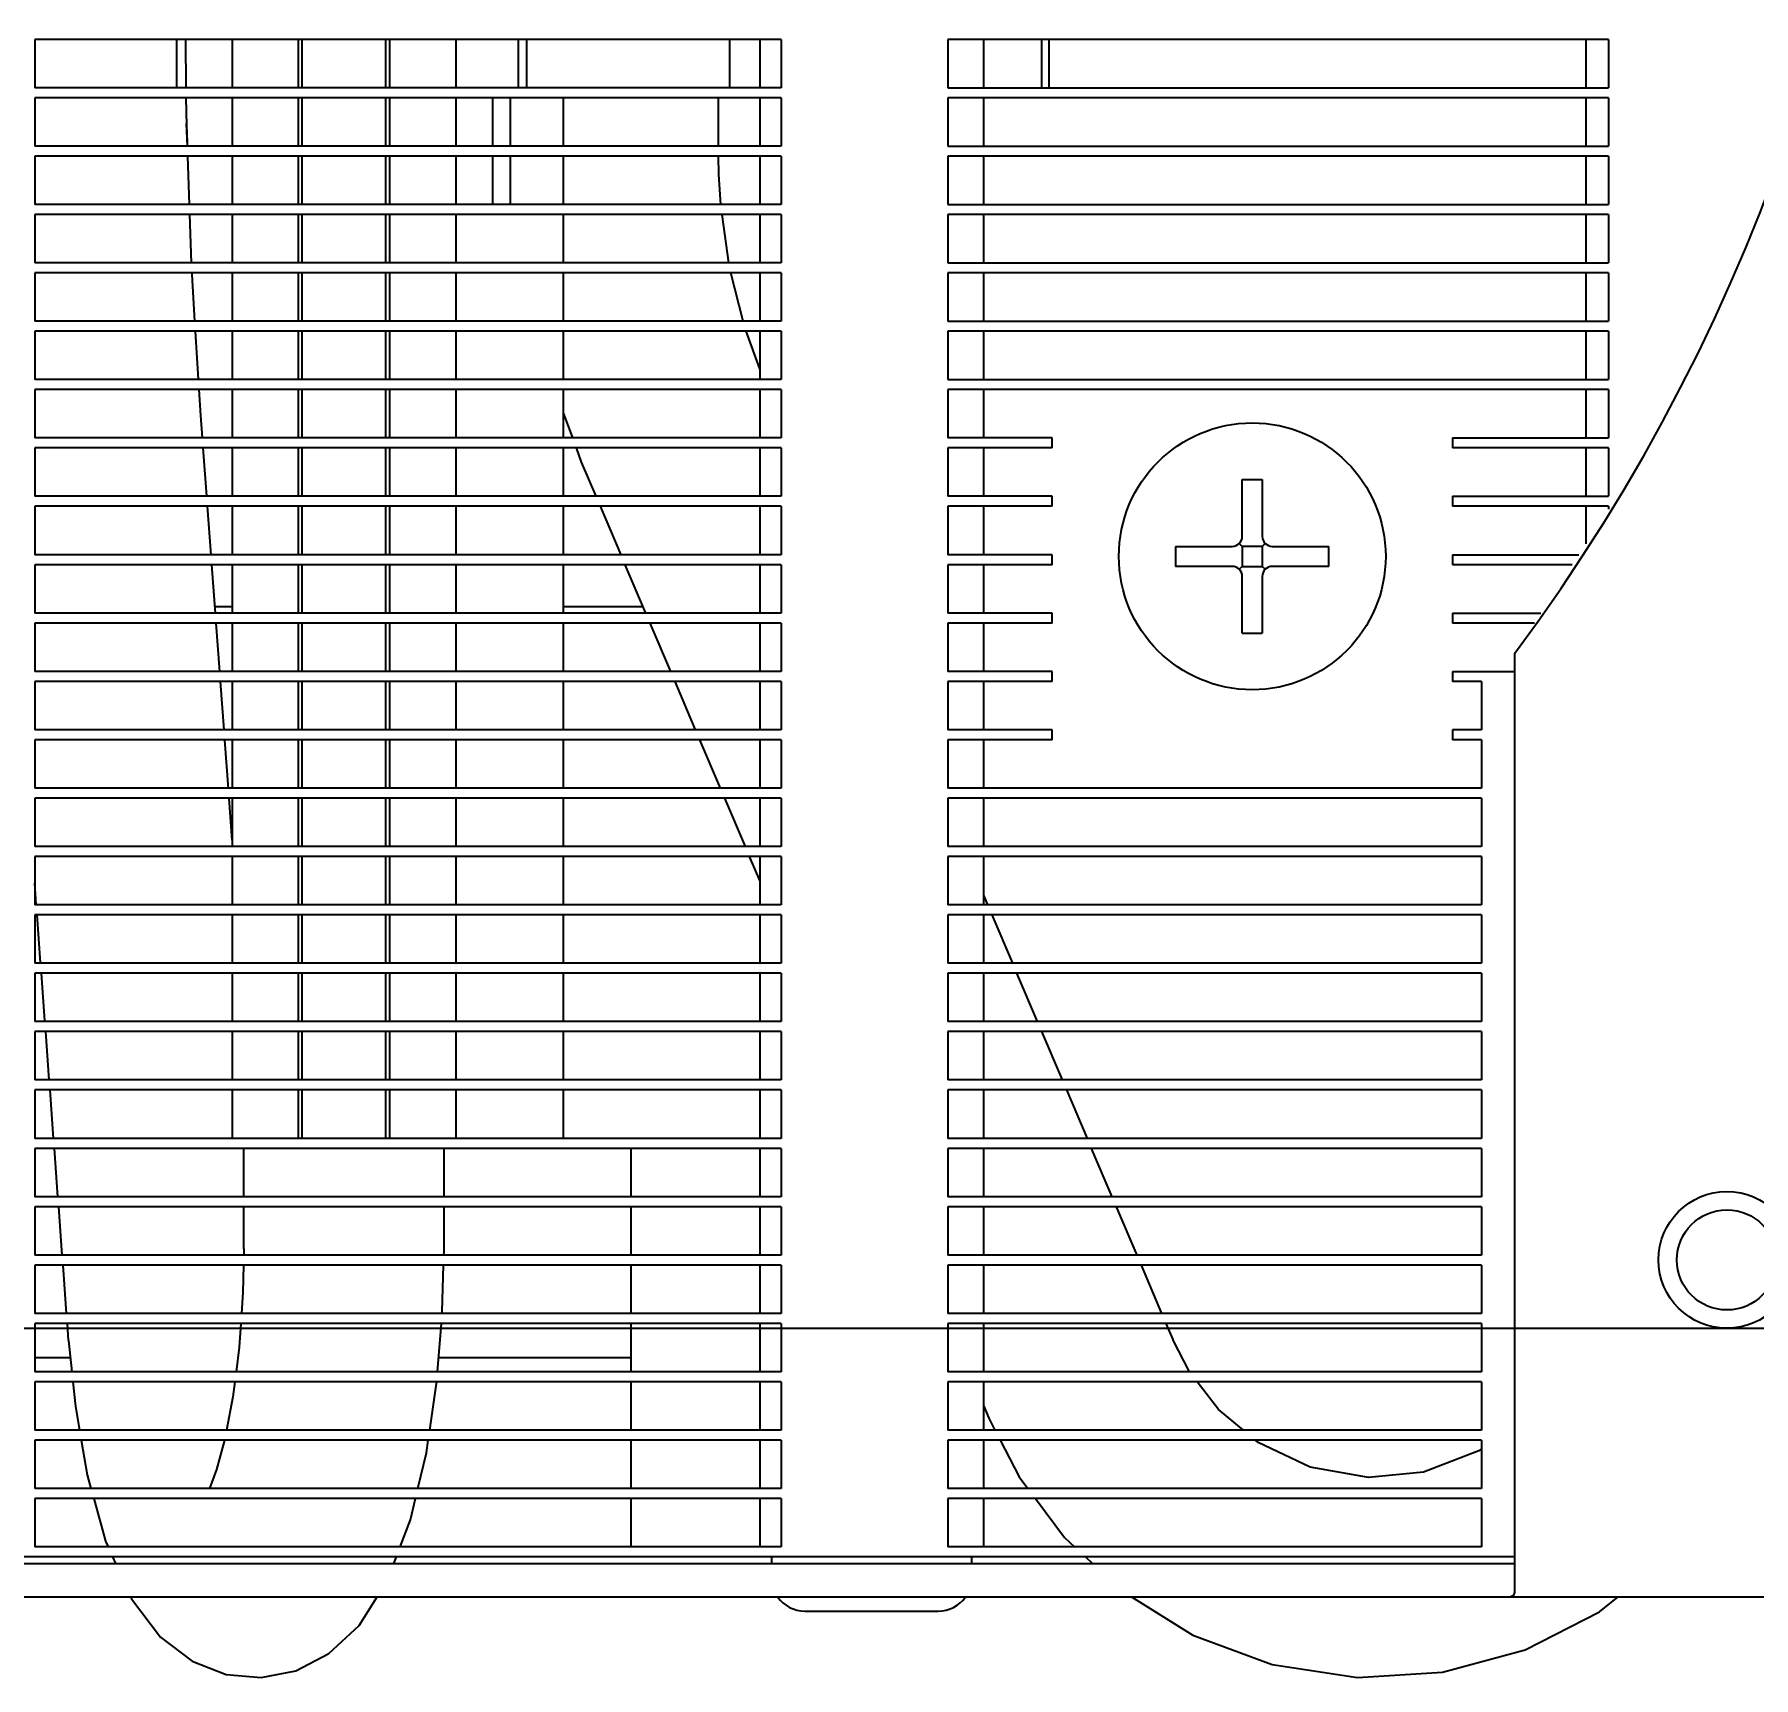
# Model space of a CAD drawing. Header units: millimetres. Extents: x 0 to 841, y 0 to 594.
# Drawn here: x 204.6 to 256.2, y 355.8 to 405 of the extents above; entities that cross this region are included whole.
import ezdxf

# ---------------------------------------------------------------- set-up
doc = ezdxf.new("R2010")
doc.units = ezdxf.units.MM
doc.header["$LTSCALE"] = 46.255
doc.layers.get('0').update_dxf_attribs({"linetype": 'CONTINUOUS'})
doc.styles.get("Standard").update_dxf_attribs({"font": 'txt', "width": 0.8})
doc.dimstyles.new('DIMSTYLE_1', dxfattribs={"dimtxt": 3, "dimasz": 2.1, "dimexe": 2, "dimexo": 1, "dimgap": 0.75, "dimtad": 1, "dimzin": 0, "dimdsep": 46, "dimtxsty": 'STANDARD', "dimblk": '_FILLED', "dimblk1": '_FILLED', "dimblk2": '_FILLED', "dimcen": 0.09, "dimazin": 0, "dimtp": 0.01, "dimtm": 0.01, "dimtfac": 1, "dimtofl": 0, "dimtmove": 0, "dimatfit": 3, "dimldrblk": '_FILLED', "dimfxl": 1, "dimtolj": 1, "dimtzin": 0, "dimarcsym": 0})

# ---------------------------------------------------------------- blocks, each defined once
blk = doc.blocks.new('_FILLED')
at = {"color": 0, "linetype": 'BYBLOCK'}
blk.add_solid([(0, 0), (-1, 0.167), (-1, -0.167)], dxfattribs=at)
blk = doc.blocks.new('*D4')
at = {"color": 7, "linetype": 'CONTINUOUS'}
for p, q in [((117.227, 496.74), (78.187, 496.74)), ((80.187, 496.74), (80.187, 431.49)), ((80.187, 366.24), (80.187, 431.49)), ((269.527, 366.24), (78.187, 366.24))]:
    blk.add_line(p, q, dxfattribs=at)
at = {"color": 7, "linetype": 'CONTINUOUS', "xscale": 2.1, "yscale": 2.1, "zscale": 2.1}
for p, rotation in [((80.187, 496.74), 90), ((80.187, 366.24), 270)]:
    blk.add_blockref('_FILLED', p, dxfattribs=dict(at, rotation=rotation))
at = {"color": 7, "linetype": 'CONTINUOUS', "insert": (76.437, 431.964), "char_height": 3, "width": 14.4, "attachment_point": 2, "rotation": 90, "line_spacing_factor": 0.9}
blk.add_mtext('130.50', dxfattribs=at)
blk = doc.blocks.new('*D5')
at = {"color": 7, "linetype": 'CONTINUOUS'}
for p, q in [((118.227, 497.74), (118.227, 522.819)), ((270.527, 367.24), (270.527, 522.819)), ((118.227, 520.819), (194.377, 520.819)), ((270.527, 520.819), (194.377, 520.819))]:
    blk.add_line(p, q, dxfattribs=at)
at = {"color": 7, "linetype": 'CONTINUOUS', "xscale": 2.1, "yscale": 2.1, "zscale": 2.1, "rotation": 180}
blk.add_blockref('_FILLED', (118.227, 520.819), dxfattribs=at)
at = {"color": 7, "linetype": 'CONTINUOUS', "xscale": 2.1, "yscale": 2.1, "zscale": 2.1}
blk.add_blockref('_FILLED', (270.527, 520.819), dxfattribs=at)
at = {"color": 7, "linetype": 'CONTINUOUS', "insert": (202.494, 524.569), "char_height": 3, "width": 14.4, "attachment_point": 2, "line_spacing_factor": 0.9}
blk.add_mtext('152.30', dxfattribs=at)

msp = doc.modelspace()

# ---------------------------------------------------------------- linework, layer by layer
at = {"color": 7, "linetype": 'CONTINUOUS'}
for p, q in [((227.022, 404.89), (204.647, 404.89)), ((204.647, 404.89), (204.647, 403.44)), ((208.893, 404.89), (208.893, 403.44)), ((209.164, 404.89), (209.177, 403.44)), ((210.567, 404.89), (210.567, 403.44)), ((212.544, 404.89), (212.544, 403.44)), ((212.667, 403.44), (212.667, 404.89)), ((215.167, 404.89), (215.167, 403.44)), ((215.29, 403.44), (215.29, 404.89)), ((217.267, 404.89), (217.267, 403.44)), ((219.147, 403.44), (219.147, 404.89)), ((219.401, 403.44), (219.401, 404.89)), ((225.473, 404.89), (225.473, 403.44)), ((226.385, 404.89), (226.385, 403.44)), ((227.022, 404.89), (227.022, 403.44)), ((251.822, 404.89), (232.022, 404.89)), ((232.022, 404.89), (232.022, 403.44)), ((233.085, 404.89), (233.085, 403.44)), ((234.829, 404.89), (234.829, 403.44)), ((235.045, 404.89), (235.045, 403.44)), ((251.147, 404.89), (251.147, 403.44)), ((251.822, 404.89), (251.822, 403.44)), ((227.022, 403.44), (204.647, 403.44)), ((227.022, 403.14), (204.647, 403.14)), ((204.647, 403.14), (204.647, 401.69)), ((210.567, 403.14), (210.567, 401.69)), ((212.544, 403.14), (212.544, 401.69)), ((212.667, 401.69), (212.667, 403.14)), ((215.167, 403.14), (215.167, 401.69)), ((215.29, 401.69), (215.29, 403.14)), ((217.267, 403.14), (217.267, 401.69)), ((218.384, 401.69), (218.384, 403.14)), ((218.899, 403.14), (218.899, 401.69)), ((220.486, 403.14), (220.486, 401.69)), ((225.147, 401.69), (225.147, 403.14)), ((226.385, 403.14), (226.385, 401.69)), ((227.022, 403.14), (227.022, 401.69)), ((232.022, 403.44), (251.822, 403.44)), ((251.822, 403.14), (232.022, 403.14)), ((232.022, 403.14), (232.022, 401.69)), ((233.085, 403.14), (233.085, 401.69)), ((251.147, 403.14), (251.147, 401.69)), ((251.822, 403.14), (251.822, 401.69)), ((209.223, 401.69), (209.199, 402.367)), ((227.022, 401.69), (204.647, 401.69)), ((232.022, 401.69), (251.822, 401.69)), ((227.022, 401.39), (204.647, 401.39)), ((204.647, 401.39), (204.647, 399.94)), ((209.287, 399.94), (209.234, 401.39)), ((210.567, 401.39), (210.567, 399.94)), ((212.544, 401.39), (212.544, 399.94)), ((212.667, 399.94), (212.667, 401.39)), ((215.167, 401.39), (215.167, 399.94)), ((215.29, 399.94), (215.29, 401.39)), ((217.267, 401.39), (217.267, 399.94)), ((218.384, 399.94), (218.384, 401.39)), ((218.899, 401.39), (218.899, 399.94)), ((220.486, 401.39), (220.486, 399.94)), ((225.158, 400.843), (225.148, 401.39)), ((226.385, 401.39), (226.385, 399.94)), ((227.022, 401.39), (227.022, 399.94)), ((251.822, 401.39), (232.022, 401.39)), ((232.022, 401.39), (232.022, 399.94)), ((233.085, 401.39), (233.085, 399.94)), ((251.147, 401.39), (251.147, 399.94)), ((251.822, 401.39), (251.822, 399.94)), ((225.214, 399.94), (225.158, 400.843)), ((227.022, 399.94), (204.647, 399.94)), ((227.022, 399.64), (204.647, 399.64)), ((204.647, 399.64), (204.647, 398.19)), ((209.351, 398.19), (209.298, 399.64)), ((210.567, 399.64), (210.567, 398.19)), ((212.544, 399.64), (212.544, 398.19)), ((212.667, 398.19), (212.667, 399.64)), ((215.167, 399.64), (215.167, 398.19)), ((215.29, 398.19), (215.29, 399.64)), ((217.267, 399.64), (217.267, 398.19)), ((220.486, 399.64), (220.486, 398.19)), ((225.459, 398.19), (225.251, 399.64)), ((226.385, 399.64), (226.385, 398.19)), ((227.022, 399.64), (227.022, 398.19)), ((232.022, 399.94), (251.822, 399.94)), ((251.822, 399.64), (232.022, 399.64)), ((232.022, 399.64), (232.022, 398.19)), ((233.085, 399.64), (233.085, 398.19)), ((251.147, 399.64), (251.147, 398.19)), ((251.822, 399.64), (251.822, 398.19)), ((227.022, 398.19), (204.647, 398.19)), ((227.022, 397.89), (204.647, 397.89)), ((204.647, 397.89), (204.647, 396.44)), ((210.567, 397.89), (210.567, 396.44)), ((212.544, 397.89), (212.544, 396.44)), ((212.667, 396.44), (212.667, 397.89)), ((215.167, 397.89), (215.167, 396.44)), ((215.29, 396.44), (215.29, 397.89)), ((217.267, 397.89), (217.267, 396.44)), ((220.486, 397.89), (220.486, 396.44)), ((225.886, 396.44), (225.52, 397.89)), ((226.385, 397.89), (226.385, 396.44)), ((227.022, 397.89), (227.022, 396.44)), ((232.022, 398.19), (251.822, 398.19)), ((251.822, 397.89), (232.022, 397.89)), ((232.022, 397.89), (232.022, 396.44)), ((233.085, 397.89), (233.085, 396.44)), ((251.147, 397.89), (251.147, 396.44)), ((251.822, 397.89), (251.822, 396.44)), ((227.022, 396.44), (204.647, 396.44)), ((232.022, 396.44), (251.822, 396.44)), ((227.022, 396.14), (204.647, 396.14)), ((204.647, 396.14), (204.647, 394.69)), ((209.557, 394.69), (209.468, 396.14)), ((210.567, 396.14), (210.567, 394.69)), ((212.544, 396.14), (212.544, 394.69)), ((212.667, 394.69), (212.667, 396.14)), ((215.167, 396.14), (215.167, 394.69)), ((215.29, 394.69), (215.29, 396.14)), ((217.267, 396.14), (217.267, 394.69)), ((220.486, 396.14), (220.486, 394.69)), ((226.385, 395.016), (225.972, 396.14)), ((226.385, 396.14), (226.385, 394.69)), ((227.022, 396.14), (227.022, 394.69)), ((251.822, 396.14), (232.022, 396.14)), ((232.022, 396.14), (232.022, 394.69)), ((233.085, 396.14), (233.085, 394.69)), ((251.147, 396.14), (251.147, 394.69)), ((251.822, 396.14), (251.822, 394.69)), ((227.022, 394.69), (204.647, 394.69)), ((227.022, 394.39), (204.647, 394.39)), ((204.647, 394.39), (204.647, 392.94)), ((209.624, 393.609), (209.576, 394.39)), ((210.567, 394.39), (210.567, 392.94)), ((212.544, 394.39), (212.544, 392.94)), ((212.667, 392.94), (212.667, 394.39)), ((215.167, 394.39), (215.167, 392.94)), ((215.29, 392.94), (215.29, 394.39)), ((217.267, 394.39), (217.267, 392.94)), ((220.486, 394.39), (220.486, 392.94)), ((226.385, 394.39), (226.385, 392.94)), ((227.022, 394.39), (227.022, 392.94)), ((232.022, 394.69), (251.822, 394.69)), ((251.822, 394.39), (232.022, 394.39)), ((232.022, 394.39), (232.022, 392.94)), ((233.085, 394.39), (233.085, 392.94)), ((251.147, 394.39), (251.147, 392.94)), ((251.822, 394.39), (251.822, 392.94)), ((209.674, 392.94), (209.624, 393.612)), ((220.486, 393.697), (220.764, 392.94)), ((227.022, 392.94), (204.647, 392.94)), ((235.147, 392.94), (232.022, 392.94)), ((235.147, 392.64), (235.147, 392.94)), ((247.147, 392.94), (251.822, 392.94)), ((247.147, 392.94), (247.147, 392.64)), ((227.022, 392.64), (204.647, 392.64)), ((204.647, 392.64), (204.647, 391.19)), ((209.803, 391.19), (209.696, 392.64)), ((210.567, 392.64), (210.567, 391.19)), ((212.544, 392.64), (212.544, 391.19)), ((212.667, 391.19), (212.667, 392.64)), ((215.167, 392.64), (215.167, 391.19)), ((215.29, 391.19), (215.29, 392.64)), ((217.267, 392.64), (217.267, 391.19)), ((220.486, 392.64), (220.486, 391.19)), ((220.875, 392.64), (221.032, 392.213)), ((226.385, 392.64), (226.385, 391.19)), ((227.022, 392.64), (227.022, 391.19)), ((235.147, 392.64), (232.022, 392.64)), ((232.022, 392.64), (232.022, 391.19)), ((233.085, 392.64), (233.085, 391.19)), ((251.822, 392.64), (247.147, 392.64)), ((251.147, 392.64), (251.147, 391.19)), ((251.822, 392.64), (251.822, 391.19)), ((221.031, 392.214), (221.467, 391.19)), ((227.022, 391.19), (204.647, 391.19)), ((235.147, 391.19), (232.022, 391.19)), ((235.147, 390.89), (235.147, 391.19)), ((240.847, 391.69), (241.447, 391.69)), ((240.847, 389.99), (240.847, 391.69)), ((241.447, 391.69), (241.447, 389.99)), ((247.147, 391.19), (251.822, 391.19)), ((247.147, 391.19), (247.147, 390.89)), ((227.022, 390.89), (204.647, 390.89)), ((204.647, 390.89), (204.647, 389.44)), ((209.933, 389.44), (209.826, 390.89)), ((210.567, 390.89), (210.567, 389.44)), ((212.544, 390.89), (212.544, 389.44)), ((212.667, 389.44), (212.667, 390.89)), ((215.167, 390.89), (215.167, 389.44)), ((215.29, 389.44), (215.29, 390.89)), ((217.267, 390.89), (217.267, 389.44)), ((220.486, 390.89), (220.486, 389.44)), ((221.595, 390.89), (222.213, 389.44)), ((226.385, 390.89), (226.385, 389.44)), ((227.022, 390.89), (227.022, 389.44)), ((235.147, 390.89), (232.022, 390.89)), ((232.022, 390.89), (232.022, 389.44)), ((233.085, 390.89), (233.085, 389.44)), ((251.822, 390.89), (247.147, 390.89)), ((251.147, 390.89), (251.147, 389.767)), ((251.822, 390.89), (251.822, 390.807)), ((238.847, 389.69), (240.547, 389.69)), ((238.847, 389.69), (238.847, 389.09)), ((240.759, 389.778), (240.847, 389.69)), ((241.447, 389.69), (240.847, 389.69)), ((240.847, 389.69), (240.847, 389.09)), ((241.535, 389.778), (241.447, 389.69)), ((241.447, 389.69), (241.447, 389.09)), ((241.747, 389.69), (243.447, 389.69)), ((243.447, 389.09), (243.447, 389.69)), ((227.022, 389.44), (204.647, 389.44)), ((227.022, 389.14), (204.647, 389.14)), ((204.647, 389.14), (204.647, 387.69)), ((210.063, 387.69), (209.955, 389.14)), ((210.567, 389.14), (210.567, 387.69)), ((212.544, 389.14), (212.544, 387.69)), ((212.667, 387.69), (212.667, 389.14)), ((215.167, 389.14), (215.167, 387.69)), ((215.29, 387.69), (215.29, 389.14)), ((217.267, 389.14), (217.267, 387.69)), ((220.486, 389.14), (220.486, 387.69)), ((222.341, 389.14), (222.959, 387.69)), ((226.385, 389.14), (226.385, 387.69)), ((227.022, 389.14), (227.022, 387.69)), ((235.147, 389.44), (232.022, 389.44)), ((235.147, 389.14), (232.022, 389.14)), ((232.022, 389.14), (232.022, 387.69)), ((233.085, 389.14), (233.085, 387.69)), ((235.147, 389.14), (235.147, 389.44)), ((247.147, 389.44), (250.936, 389.44)), ((247.147, 389.44), (247.147, 389.14)), ((250.741, 389.14), (247.147, 389.14)), ((240.547, 389.09), (238.847, 389.09)), ((240.759, 389.003), (240.847, 389.09)), ((240.847, 389.09), (241.447, 389.09)), ((240.847, 387.09), (240.847, 388.79)), ((241.535, 389.003), (241.447, 389.09)), ((241.447, 388.79), (241.447, 387.09)), ((243.447, 389.09), (241.747, 389.09)), ((227.022, 387.69), (204.647, 387.69)), ((210.048, 387.89), (210.567, 387.89)), ((220.486, 387.89), (222.874, 387.89)), ((235.147, 387.69), (232.022, 387.69)), ((235.147, 387.39), (235.147, 387.69)), ((247.147, 387.69), (249.801, 387.69)), ((247.147, 387.69), (247.147, 387.39)), ((227.022, 387.39), (204.647, 387.39)), ((204.647, 387.39), (204.647, 385.94)), ((210.193, 385.94), (210.085, 387.39)), ((210.567, 387.39), (210.567, 385.94)), ((212.544, 387.39), (212.544, 385.94)), ((212.667, 385.94), (212.667, 387.39)), ((215.167, 387.39), (215.167, 385.94)), ((215.29, 385.94), (215.29, 387.39)), ((217.267, 387.39), (217.267, 385.94)), ((220.486, 387.39), (220.486, 385.94)), ((223.087, 387.39), (223.705, 385.94)), ((226.385, 387.39), (226.385, 385.94)), ((227.022, 387.39), (227.022, 385.94)), ((235.147, 387.39), (232.022, 387.39)), ((232.022, 387.39), (232.022, 385.94)), ((233.085, 387.39), (233.085, 385.94)), ((240.847, 387.09), (241.447, 387.09)), ((249.606, 387.39), (247.147, 387.39)), ((249.022, 358.324), (249.022, 386.49)), ((227.022, 385.94), (204.647, 385.94)), ((227.022, 385.64), (204.647, 385.64)), ((204.647, 385.64), (204.647, 384.19)), ((210.322, 384.19), (210.215, 385.64)), ((210.567, 385.64), (210.567, 384.19)), ((212.544, 385.64), (212.544, 384.19)), ((212.667, 384.19), (212.667, 385.64)), ((215.167, 385.64), (215.167, 384.19)), ((215.29, 384.19), (215.29, 385.64)), ((217.267, 385.64), (217.267, 384.19)), ((220.486, 385.64), (220.486, 384.19)), ((223.833, 385.64), (224.451, 384.19)), ((226.385, 385.64), (226.385, 384.19)), ((227.022, 385.64), (227.022, 384.19)), ((235.147, 385.94), (232.022, 385.94)), ((235.147, 385.64), (232.022, 385.64)), ((232.022, 385.64), (232.022, 384.19)), ((233.085, 385.64), (233.085, 384.19)), ((235.147, 385.64), (235.147, 385.94)), ((247.147, 385.94), (249.022, 385.94)), ((247.147, 385.94), (247.147, 385.64)), ((248.022, 385.64), (247.147, 385.64)), ((248.022, 385.64), (248.022, 384.19)), ((227.022, 384.19), (204.647, 384.19)), ((235.147, 384.19), (232.022, 384.19)), ((235.147, 383.89), (235.147, 384.19)), ((248.022, 384.19), (247.147, 384.19)), ((247.147, 384.19), (247.147, 383.89)), ((227.022, 383.89), (204.647, 383.89)), ((204.647, 383.89), (204.647, 382.44)), ((210.453, 382.432), (210.346, 383.874)), ((210.567, 383.89), (210.567, 382.44)), ((212.544, 383.89), (212.544, 382.44)), ((212.667, 382.44), (212.667, 383.89)), ((215.167, 383.89), (215.167, 382.44)), ((215.29, 382.44), (215.29, 383.89)), ((217.267, 383.89), (217.267, 382.44)), ((220.486, 383.89), (220.486, 382.44)), ((224.578, 383.89), (225.196, 382.44)), ((226.385, 383.89), (226.385, 382.44)), ((227.022, 383.89), (227.022, 382.44)), ((235.147, 383.89), (232.022, 383.89)), ((232.022, 383.89), (232.022, 382.44)), ((233.085, 383.89), (233.085, 382.44)), ((248.022, 383.89), (247.147, 383.89)), ((248.022, 383.89), (248.022, 382.44)), ((227.022, 382.44), (204.647, 382.44)), ((248.022, 382.44), (232.022, 382.44)), ((227.022, 382.14), (204.647, 382.14)), ((204.647, 382.14), (204.647, 380.69)), ((210.567, 380.885), (210.475, 382.134)), ((210.567, 382.14), (210.567, 380.69)), ((212.544, 382.14), (212.544, 380.69)), ((212.667, 380.69), (212.667, 382.14)), ((215.167, 382.14), (215.167, 380.69)), ((215.29, 380.69), (215.29, 382.14)), ((217.267, 382.14), (217.267, 380.69)), ((220.486, 382.14), (220.486, 380.69)), ((225.324, 382.14), (225.942, 380.69)), ((226.385, 382.14), (226.385, 380.69)), ((227.022, 382.14), (227.022, 380.69)), ((248.022, 382.14), (232.022, 382.14)), ((232.022, 382.14), (232.022, 380.69)), ((233.085, 382.14), (233.085, 380.69)), ((248.022, 382.14), (248.022, 380.69)), ((227.022, 380.69), (204.647, 380.69)), ((227.022, 380.39), (204.647, 380.39)), ((204.647, 380.39), (204.647, 378.94)), ((210.567, 380.39), (210.567, 378.94)), ((212.544, 380.39), (212.544, 378.94)), ((212.667, 378.94), (212.667, 380.39)), ((215.167, 380.39), (215.167, 378.94)), ((215.29, 378.94), (215.29, 380.39)), ((217.267, 380.39), (217.267, 378.94)), ((220.486, 380.39), (220.486, 378.94)), ((226.07, 380.39), (226.385, 379.65)), ((226.385, 380.39), (226.385, 378.94)), ((227.022, 380.39), (227.022, 378.94)), ((248.022, 380.69), (232.022, 380.69)), ((248.022, 380.39), (232.022, 380.39)), ((232.022, 380.39), (232.022, 378.94)), ((233.085, 380.39), (233.085, 378.94)), ((248.022, 380.39), (248.022, 378.94)), ((204.695, 378.944), (204.647, 379.591)), ((227.022, 378.94), (204.647, 378.94)), ((248.022, 378.94), (232.022, 378.94)), ((233.085, 379.233), (233.21, 378.94)), ((227.022, 378.64), (204.647, 378.64)), ((204.647, 378.64), (204.647, 377.19)), ((204.824, 377.204), (204.717, 378.646)), ((210.567, 378.64), (210.567, 377.19)), ((212.544, 378.64), (212.544, 377.19)), ((212.667, 377.19), (212.667, 378.64)), ((215.167, 378.64), (215.167, 377.19)), ((215.29, 377.19), (215.29, 378.64)), ((217.267, 378.64), (217.267, 377.19)), ((220.486, 378.64), (220.486, 377.19)), ((226.385, 378.64), (226.385, 377.19)), ((227.022, 378.64), (227.022, 377.19)), ((248.022, 378.64), (232.022, 378.64)), ((232.022, 378.64), (232.022, 377.19)), ((233.085, 378.64), (233.085, 377.19)), ((233.338, 378.64), (233.956, 377.19)), ((248.022, 378.64), (248.022, 377.19)), ((227.022, 377.19), (204.647, 377.19)), ((227.022, 376.89), (204.647, 376.89)), ((204.647, 376.89), (204.647, 375.44)), ((204.953, 375.463), (204.847, 376.89)), ((210.567, 376.89), (210.567, 375.44)), ((212.544, 376.89), (212.544, 375.44)), ((212.667, 375.44), (212.667, 376.89)), ((215.167, 376.89), (215.167, 375.44)), ((215.29, 375.44), (215.29, 376.89)), ((217.267, 376.89), (217.267, 375.44)), ((220.486, 376.89), (220.486, 375.44)), ((226.385, 376.89), (226.385, 375.44)), ((227.022, 376.89), (227.022, 375.44)), ((248.022, 377.19), (232.022, 377.19)), ((248.022, 376.89), (232.022, 376.89)), ((232.022, 376.89), (232.022, 375.44)), ((233.085, 376.89), (233.085, 375.44)), ((234.084, 376.89), (234.702, 375.44)), ((248.022, 376.89), (248.022, 375.44)), ((227.022, 375.44), (204.647, 375.44)), ((248.022, 375.44), (232.022, 375.44)), ((227.022, 375.14), (204.647, 375.14)), ((204.647, 375.14), (204.647, 373.69)), ((205.084, 373.69), (204.977, 375.14)), ((210.567, 375.14), (210.567, 373.69)), ((212.544, 375.14), (212.544, 373.69)), ((212.667, 373.69), (212.667, 375.14)), ((215.167, 375.14), (215.167, 373.69)), ((215.29, 373.69), (215.29, 375.14)), ((217.267, 375.14), (217.267, 373.69)), ((220.486, 375.14), (220.486, 373.69)), ((226.385, 375.14), (226.385, 373.69)), ((227.022, 375.14), (227.022, 373.69)), ((248.022, 375.14), (232.022, 375.14)), ((232.022, 375.14), (232.022, 373.69)), ((233.085, 375.14), (233.085, 373.69)), ((234.829, 375.14), (235.447, 373.69)), ((248.022, 375.14), (248.022, 373.69)), ((227.022, 373.69), (204.647, 373.69)), ((248.022, 373.69), (232.022, 373.69)), ((227.022, 373.39), (204.647, 373.39)), ((204.647, 373.39), (204.647, 371.94)), ((205.214, 371.94), (205.107, 373.39)), ((210.567, 373.39), (210.567, 371.94)), ((212.544, 373.39), (212.544, 371.94)), ((212.667, 371.94), (212.667, 373.39)), ((215.167, 373.39), (215.167, 371.94)), ((215.29, 371.94), (215.29, 373.39)), ((217.267, 373.39), (217.267, 371.94)), ((220.486, 373.39), (220.486, 371.94)), ((226.385, 373.39), (226.385, 371.94)), ((227.022, 373.39), (227.022, 371.94)), ((248.022, 373.39), (232.022, 373.39)), ((232.022, 373.39), (232.022, 371.94)), ((233.085, 373.39), (233.085, 371.94)), ((235.575, 373.39), (236.193, 371.94)), ((248.022, 373.39), (248.022, 371.94)), ((227.022, 371.94), (204.647, 371.94)), ((227.022, 371.64), (204.647, 371.64)), ((204.647, 371.64), (204.647, 370.19)), ((205.344, 370.19), (205.236, 371.64)), ((210.917, 370.19), (210.917, 371.64)), ((216.917, 370.19), (216.917, 371.64)), ((222.516, 371.64), (222.516, 370.19)), ((226.385, 371.64), (226.385, 370.19)), ((227.022, 371.64), (227.022, 370.19)), ((248.022, 371.94), (232.022, 371.94)), ((248.022, 371.64), (232.022, 371.64)), ((232.022, 371.64), (232.022, 370.19)), ((233.085, 371.64), (233.085, 370.19)), ((236.321, 371.64), (236.939, 370.19)), ((248.022, 371.64), (248.022, 370.19)), ((227.022, 370.19), (204.647, 370.19)), ((248.022, 370.19), (232.022, 370.19)), ((227.022, 369.89), (204.647, 369.89)), ((204.647, 369.89), (204.647, 368.44)), ((205.474, 368.44), (205.366, 369.89)), ((210.917, 368.765), (210.917, 369.89)), ((216.917, 368.765), (216.917, 369.89)), ((222.516, 369.89), (222.516, 368.44)), ((226.385, 369.89), (226.385, 368.44)), ((227.022, 369.89), (227.022, 368.44)), ((248.022, 369.89), (232.022, 369.89)), ((232.022, 369.89), (232.022, 368.44)), ((233.085, 369.89), (233.085, 368.44)), ((237.067, 369.89), (237.685, 368.44)), ((248.022, 369.89), (248.022, 368.44)), ((210.917, 368.629), (210.913, 368.44)), ((210.917, 368.629), (210.917, 368.765)), ((216.914, 368.44), (216.917, 368.542)), ((216.917, 368.542), (216.917, 368.765)), ((227.022, 368.44), (204.647, 368.44)), ((227.022, 368.14), (204.647, 368.14)), ((204.647, 368.14), (204.647, 366.69)), ((205.603, 366.69), (205.496, 368.14)), ((222.516, 368.14), (222.516, 366.69)), ((226.385, 368.14), (226.385, 366.69)), ((227.022, 368.14), (227.022, 366.69)), ((248.022, 368.44), (232.022, 368.44)), ((248.022, 368.14), (232.022, 368.14)), ((232.022, 368.14), (232.022, 366.69)), ((233.085, 368.14), (233.085, 366.69)), ((237.813, 368.14), (238.431, 366.69)), ((248.022, 368.14), (248.022, 366.69)), ((227.022, 366.69), (204.647, 366.69)), ((248.022, 366.69), (232.022, 366.69)), ((227.022, 366.39), (204.647, 366.39)), ((204.647, 366.39), (204.647, 364.94)), ((205.664, 365.877), (205.626, 366.39)), ((216.721, 364.94), (216.838, 366.39)), ((222.516, 366.39), (222.516, 364.94)), ((226.385, 366.39), (226.385, 364.94)), ((227.022, 366.39), (227.022, 364.94)), ((248.022, 366.39), (232.022, 366.39)), ((232.022, 366.39), (232.022, 364.94)), ((233.085, 366.39), (233.085, 364.94)), ((238.558, 366.39), (238.766, 365.904)), ((248.022, 366.39), (248.022, 364.94)), ((205.664, 365.877), (205.76, 364.94)), ((239.269, 364.94), (238.766, 365.904)), ((205.717, 365.363), (204.647, 365.363)), ((227.022, 364.94), (204.647, 364.94)), ((222.516, 365.363), (216.755, 365.363)), ((248.022, 364.94), (232.022, 364.94)), ((227.022, 364.64), (204.647, 364.64)), ((204.647, 364.64), (204.647, 363.19)), ((222.516, 364.64), (222.516, 363.19)), ((226.385, 364.64), (226.385, 363.19)), ((227.022, 364.64), (227.022, 363.19)), ((248.022, 364.64), (232.022, 364.64)), ((232.022, 364.64), (232.022, 363.19)), ((233.085, 364.64), (233.085, 363.19)), ((248.022, 364.64), (248.022, 363.19)), ((233.085, 363.929), (233.246, 363.552)), ((233.246, 363.552), (233.433, 363.19)), ((227.022, 363.19), (204.647, 363.19)), ((227.022, 362.89), (204.647, 362.89)), ((204.647, 362.89), (204.647, 361.44)), ((222.516, 362.89), (222.516, 361.44)), ((226.385, 362.89), (226.385, 361.44)), ((227.022, 362.89), (227.022, 361.44)), ((248.022, 363.19), (232.022, 363.19)), ((248.022, 362.89), (232.022, 362.89)), ((232.022, 362.89), (232.022, 361.44)), ((233.085, 362.89), (233.085, 361.44)), ((248.022, 362.89), (248.022, 361.44)), ((227.022, 361.44), (204.647, 361.44)), ((248.022, 361.44), (232.022, 361.44)), ((227.022, 361.14), (204.647, 361.14)), ((204.647, 361.14), (204.647, 359.69)), ((222.516, 361.14), (222.516, 359.69)), ((226.385, 361.14), (226.385, 359.69)), ((227.022, 361.14), (227.022, 359.69)), ((248.022, 361.14), (232.022, 361.14)), ((232.022, 361.14), (232.022, 359.69)), ((233.085, 361.14), (233.085, 359.69)), ((248.022, 361.14), (248.022, 359.69)), ((249.022, 359.39), (155.272, 359.39)), ((227.022, 359.69), (204.647, 359.69)), ((206.98, 359.39), (207.071, 359.19)), ((215.412, 359.19), (215.488, 359.39)), ((226.735, 359.39), (226.735, 359.19)), ((248.022, 359.69), (232.022, 359.69)), ((232.735, 359.39), (232.735, 359.19)), ((236.144, 359.39), (236.36, 359.19)), ((155.272, 359.19), (249.022, 359.19)), ((140.172, 358.19), (262.822, 358.19)), ((227.735, 357.765), (231.735, 357.765))]:
    msp.add_line(p, q, dxfattribs=at)
for points in [[(209.182, 403.14), (209.2, 402.306), (209.213, 401.808)], [(209.45, 396.44), (209.363, 397.842), (209.362, 397.89)], [(210.906, 368.14), (210.887, 367.315), (210.844, 366.69)], [(216.862, 366.69), (216.866, 366.745), (216.906, 368.14)], [(210.823, 366.39), (210.774, 365.674), (210.682, 364.94)], [(205.791, 364.64), (205.867, 363.901), (205.99, 363.19)], [(210.645, 364.64), (210.588, 364.185), (210.399, 363.19)], [(216.488, 363.19), (216.693, 364.589), (216.697, 364.64)], [(240.883, 363.19), (240.138, 363.812), (239.494, 364.64)], [(206.041, 362.89), (206.22, 361.855), (206.334, 361.44)], [(210.338, 362.89), (210.099, 362.008), (209.888, 361.44)], [(216.135, 361.44), (216.388, 362.511), (216.444, 362.89)], [(233.589, 362.89), (234.157, 361.795), (234.422, 361.44)], [(248.022, 362.63), (247.943, 362.572), (246.281, 361.931), (244.628, 361.769), (242.878, 362.077), (241.326, 362.821), (241.243, 362.89)], [(206.416, 361.14), (206.769, 359.858), (206.845, 359.69)], [(215.603, 359.69), (215.914, 360.504), (216.064, 361.14)], [(234.646, 361.14), (235.52, 359.97), (235.821, 359.69)], [(248.522, 358.19), (248.724, 358.191), (248.885, 358.203), (248.988, 358.242), (249.022, 358.324)], [(207.522, 358.19), (207.55, 358.13), (208.422, 356.986), (209.365, 356.264), (210.382, 355.865), (211.432, 355.77), (212.475, 355.976), (213.466, 356.489), (214.373, 357.338), (214.916, 358.19)], [(237.523, 358.19), (239.362, 357.046), (241.745, 356.16), (244.3, 355.777), (246.854, 355.931), (249.324, 356.608), (251.557, 357.746), (252.121, 358.19)]]:
    msp.add_lwpolyline(points, dxfattribs=at)
for centre, radius in [((241.147, 389.39), 4), ((255.377, 368.295), 2.05), ((255.377, 368.295), 1.5)]:
    msp.add_circle(centre, radius, dxfattribs=at)
for centre, radius, start, end in [((202.877, 420.795), 57.5, 323.37159, 36.62841), ((240.547, 389.99), 0.3, 270, 360), ((241.747, 389.99), 0.3, 180, 270), ((240.547, 388.79), 0.3, 0, 90), ((241.747, 388.79), 0.3, 90, 180), ((227.735, 358.765), 1, 215.1745, 270), ((231.735, 358.765), 1, 270, 324.8255)]:
    msp.add_arc(centre, radius, start, end, dxfattribs=at)

# ---------------------------------------------------------------- dimensions: what is measured, and where the dimension line sits
dim = msp.add_linear_dim(base=(270.527, 520.819), p1=(118.227, 496.74), p2=(270.527, 366.24), dimstyle='DIMSTYLE_1', dxfattribs=at)
dim.commit()
dim.dimension.update_dxf_attribs({"geometry": '*D5', "text_midpoint": (202.794, 520.819), "dimtype": 160})
dim = msp.add_linear_dim(base=(80.187, 496.74), p1=(270.527, 366.24), p2=(118.227, 496.74), angle=90, dimstyle='DIMSTYLE_1', dxfattribs=at)
dim.commit()
dim.dimension.update_dxf_attribs({"geometry": '*D4', "text_midpoint": (80.187, 432.264), "dimtype": 160})

doc.saveas('drawing.dxf')
